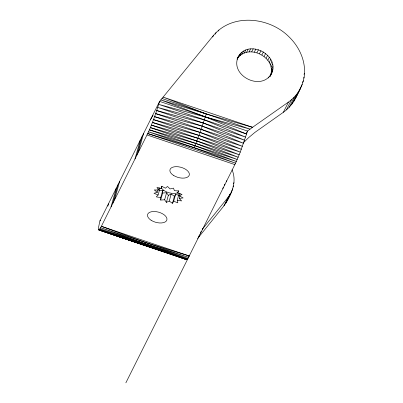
<?xml version="1.0" encoding="UTF-8"?>
<svg xmlns="http://www.w3.org/2000/svg" width="403" height="403" viewBox="0 0 403 403"><rect width="100%" height="100%" fill="white"/><g stroke="black" fill="none" stroke-linecap="round" stroke-linejoin="round"><path stroke-width="0.6" d="M243.629 142.531L248.651 137.625L254.847 132.441L283.349 112.306C288.513 108.639 292.8 103.752 295.631 98.075C299.62 90.267 304.245 82.293 304.512 73.275C305.227 59.468 298.663 46.073 288.82 36.658C269.315 17.133 232.43 12.921 213.504 35.399L159.618 101.385L99.929 220.889L98.695 226.647L98.725 229.947L186.584 259.613L187.319 259.179L189.229 255.96L101.365 226.3L99.455 229.514L98.725 229.947L186.584 259.613L175.199 255.376M169.215 201.062L172.464 203.344L174.428 196.301L171.179 194.024L169.215 201.062L166.389 202.366L164.626 199.792L160.676 200.074L160.696 197.646L162.661 190.604C166.283 189.803 159.875 191.188 159.371 190.014M160.676 200.074L162.641 193.037L162.661 190.604M197.591 238.511L223.907 205.878C231.115 195.601 237.427 182.277 232.052 169.764M237.12 59.15C245.785 36.124 283.898 55.866 270.081 76.318C278.166 57.921 247.618 42.139 237.09 59.115M157.976 189.959L157.321 192.307L154.273 189.954L158.455 190.04L156.953 187.455L161.316 188.584L161.628 186.216L165.416 188.191L167.482 186.453L170.046 188.936L173.507 188.12L174.398 190.684L178.66 190.936L177.728 193.133L182.05 194.412L179.451 195.858L183.093 197.944L179.28 198.397L179.934 196.049M111.021 206.961L116.266 188.186M112.729 203.55L117.968 184.776M114.432 200.14L119.671 181.365M134.97 159.014L140.214 140.239M136.672 155.603L141.916 136.829M138.375 152.193L143.619 133.418M158.455 190.04L159.109 187.692M160.696 197.646L156.309 196.86L158.112 194.997L160.082 187.959M161.316 188.584L161.976 186.236M164.626 199.792L166.59 192.75L162.641 193.037M166.389 202.366L168.358 195.329L171.179 194.024M172.464 203.344L173.673 201.243L175.643 194.201L178.766 195.395M177.728 193.133L178.383 190.785M173.673 201.243L177.844 202.83L177.234 200.301L179.199 193.259M179.451 195.858L180.106 193.516M198.886 236.626L199.394 234.808M200.588 233.216L201.097 231.398M202.296 229.801L202.633 228.592M222.834 188.68L223.171 187.471M224.536 185.269L224.874 184.055M226.239 181.859L226.582 180.645M227.211 200.588L228.128 198.261M295.631 98.075L302.225 84.388M108.483 203.772L107.868 206.155M189.229 255.96L145.7 242.556L100.634 227.7L145.025 243.734L187.858 258.439L144.46 244.561L99.455 229.514L144.002 245.024L187.319 259.179L144.46 244.561L99.994 228.778L145.025 243.734L188.493 257.361L145.7 242.556L101.365 226.3L147.7 133.529L194.065 147.694L200.185 132.451L206.215 113.958L163.049 97.083L252.56 127.303L288.457 102.075C293.626 98.408 297.913 93.516 300.739 87.839M238.621 56.047C228.506 75.149 261.653 92.252 271.612 73.245M212.698 37.016L213.504 35.399M215.247 34.205L216.053 32.588M218.355 31.096L218.889 30.018M238.425 57.236L239.956 54.163M240.077 55.584L241.609 52.516M242.012 54.203L243.543 51.136M244.183 53.125L245.719 50.058M246.555 52.365L248.087 49.297M249.069 51.947L250.601 48.874M251.674 51.871L253.205 48.803M254.313 52.148L255.845 49.075M256.928 52.763L258.464 49.695M259.472 53.71L261.003 50.642M261.879 54.964L263.416 51.896M264.106 56.506L265.642 53.438M266.106 58.294L267.637 55.226M267.829 60.294L269.36 57.226M269.244 62.465L270.776 59.392M270.322 64.757L271.854 61.684M271.033 67.12L272.569 64.052M271.37 69.512L272.902 66.44M271.32 71.875L272.851 68.802M268.438 78.026L268.952 77.003M270.887 74.157L272.423 71.089M269.939 76.253L270.448 75.23M246.364 133.287L247.482 131.051L252.56 127.303L206.215 113.958L160.787 99.899L205.349 116.885L246.56 134.033L240.284 152.102L235.564 163.19L125.852 382.85M233.453 183.748L234.002 182.64M233.025 186.886L233.579 185.778M223.907 205.878L228.34 197.012L231.639 191.717M228.355 197.682L230.571 193.249M231.126 192.14L232.788 188.816M225.725 203.329L230.153 194.463M283.349 112.306L288.457 102.075M303.978 74.353L304.512 73.275M286.392 109.938L291.505 99.702M303.58 78.157L304.119 77.079M289.168 107.309L294.276 97.078M302.547 82.408L303.353 80.791M291.641 104.442L296.749 94.206M293.802 101.355L298.91 91.123M150.39 119.867L153.085 115.187M145.7 242.556L144.46 244.561L143.669 245.125L99.032 229.906L186.398 259.3M174.428 196.301L175.643 194.201M202.654 228.854L228.34 197.012M99.929 220.889L100.74 220.234M157.321 192.307L154.042 193.279L158.112 194.997M177.234 200.301L181.602 200.921L179.28 198.397M194.065 147.694L236.385 161.487L194.961 145.73L149.412 129.831L147.7 133.529L235.564 163.19L194.065 147.694L148.521 131.821L194.961 145.73L237.276 159.497L195.923 143.488L150.369 127.585L149.412 129.831L195.923 143.488L238.233 157.251L196.941 141.01L151.377 125.111L150.369 127.585L196.941 141.01L239.241 154.777L197.999 138.315L152.42 122.441L151.377 125.111L197.999 138.315L240.284 152.102L199.087 135.448L153.488 119.61L152.42 122.441L199.087 135.448L241.352 149.271L200.185 132.451L154.566 116.653L153.488 119.61L200.185 132.451L242.43 146.319L201.278 129.358L155.639 113.611L154.566 116.653L201.278 129.358L243.503 143.277L202.356 126.21L156.696 110.523L159.618 101.385L247.482 131.051L246.56 134.033L158.696 104.372L250.041 129.116L161.93 98.463M118.26 236.057L98.534 229.634L186.896 259.572L144.002 245.024M146.994 134.94L234.858 164.605M166.59 192.75L168.358 195.329M177.733 192.73A10.025 5.269 15.6 0 1 161.658 188.332M156.696 110.523L155.639 113.611L202.356 126.21L244.561 140.189L203.404 123.056L157.719 107.43L204.407 119.933L245.583 137.096L203.404 123.056L156.696 110.523M173.486 175.386A10.025 5.269 15.6 0 0 189.264 175.149A10.025 5.269 15.6 0 0 176.126 166.651A10.025 5.269 15.6 0 0 173.486 175.386M151.085 220.24A10.025 5.269 15.6 0 0 166.862 220.003A10.025 5.269 15.6 0 0 153.724 211.504A10.025 5.269 15.6 0 0 151.085 220.24"/></g></svg>
